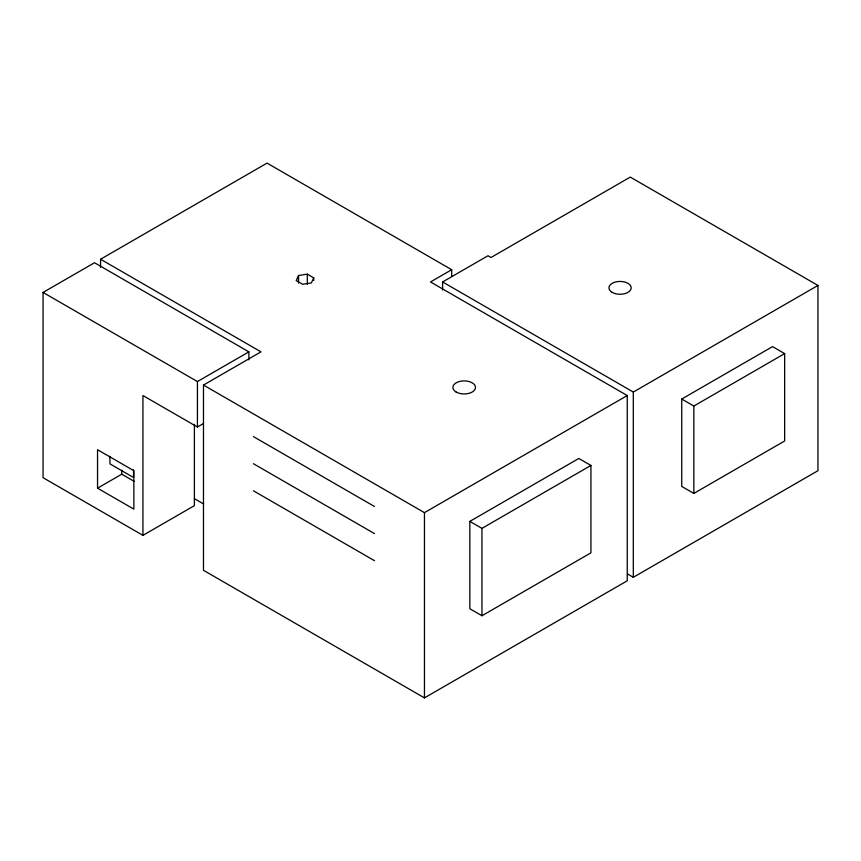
<?xml version="1.0" encoding="UTF-8"?>
<svg xmlns="http://www.w3.org/2000/svg" width="861" height="861" viewBox="0 0 861 861"><rect width="100%" height="100%" fill="white"/><g stroke="black" fill="none" stroke-linecap="round" stroke-linejoin="round"><path stroke-width="1.29" d="M298.541 275.509L296.195 280.568L302.609 284.27L311.37 282.914L313.716 277.855L307.302 274.153L298.541 275.509L298.541 283.129M194.392 424.269L194.392 505.644L142.937 535.359L43.05 477.683L43.05 292.439L94.506 262.734L248.883 351.858L248.883 359.876M100.565 267.287L100.565 259.236L267.039 163.116L451.691 269.719L451.691 276.392M43.05 292.439L197.427 381.563L248.883 351.858M451.691 269.719L430.5 281.956L627.249 395.543L627.249 580.798L424.451 697.884L203.476 570.305L203.476 385.061L260.991 351.858L100.565 259.236M442.608 289.974L442.608 281.956L488.015 255.739L491.039 257.482L630.274 177.097L817.95 285.443L817.95 470.698L633.309 577.3L627.551 573.975M142.937 535.359L142.937 395.543L197.427 427.002L203.131 423.709M97.541 488.176L133.864 509.142L133.864 470.698L97.541 449.722L97.541 488.176L121.756 474.196L134.241 481.396M203.476 385.061L424.451 512.639L627.249 395.543M442.608 281.956L633.309 392.056L817.95 285.443M469.848 521.379L578.818 458.461L590.926 465.446L590.926 552.837L481.956 615.744L469.848 608.759L469.848 521.379L481.956 528.363L590.926 465.446M681.74 399.041L772.543 346.617L784.651 353.602L784.651 440.983L693.848 493.418L681.74 486.422L681.74 399.041L693.848 406.037L784.651 353.602M253.425 436.613L374.503 506.516M253.425 463.702L374.503 533.605M253.425 490.792L374.503 560.694M194.403 498.659L203.583 503.965M693.848 406.037L693.848 493.418M633.309 392.056L633.309 577.3M481.956 528.363L481.956 615.744M424.451 512.639L424.451 697.884M313.716 277.855L313.716 280.395M307.302 274.153L307.302 284.313M197.427 381.563L197.427 427.002M133.552 469.88L133.552 477.511L109.95 463.875L109.95 456.255M121.756 470.214L121.756 474.196M455.878 391.852A11.311 6.533 0 0 0 474.992 389.366A11.311 6.533 0 0 0 461.711 381.057A11.311 6.533 0 0 0 455.878 391.852M612.214 292.396A11.118 6.414 0 0 0 630.812 289.511A11.118 6.414 0 0 0 617.197 281.655A11.118 6.414 0 0 0 612.214 292.396"/></g></svg>
